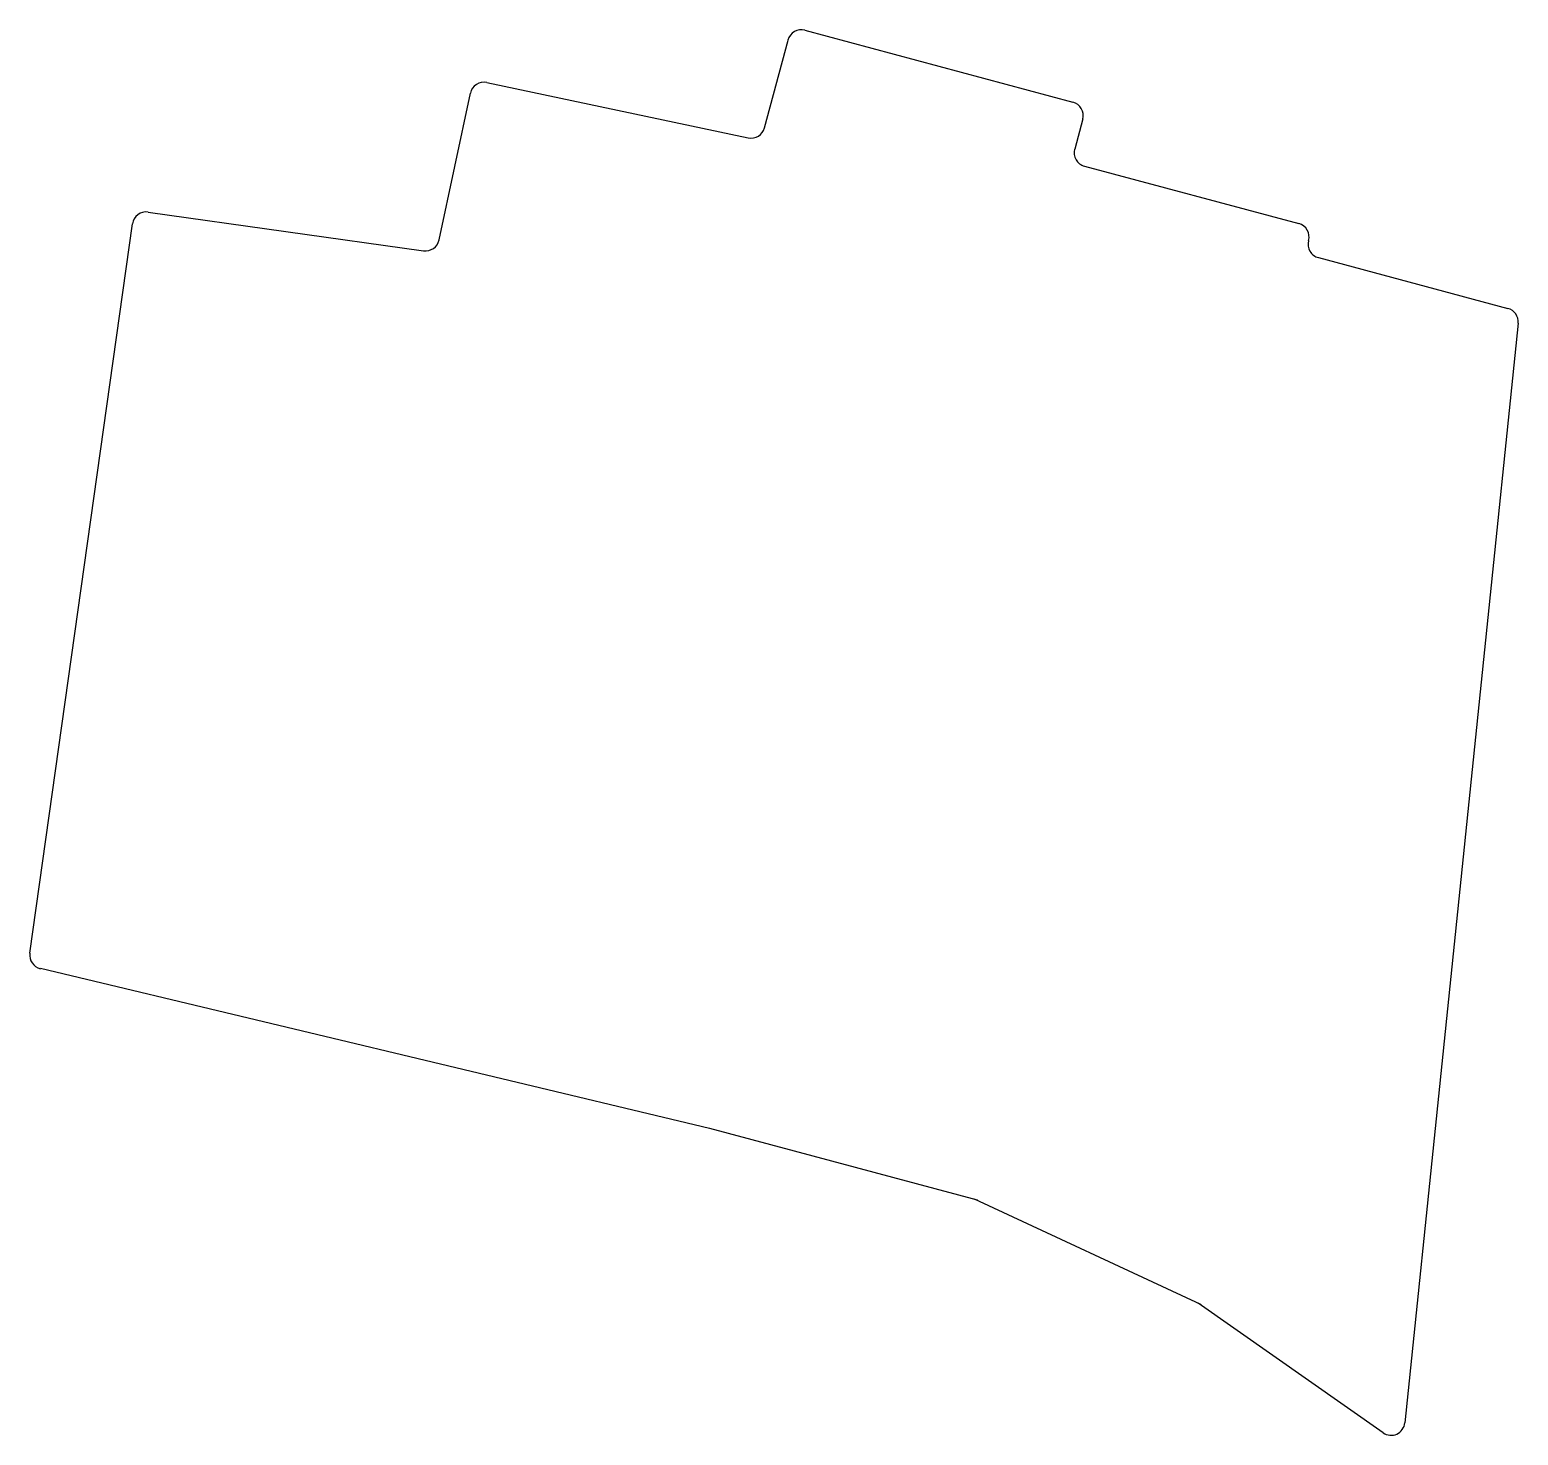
# Model space of a CAD drawing. Header units: millimetres. Extents: x -12 to 95, y -43 to 59.
import ezdxf

# ---------------------------------------------------------------- set-up
doc = ezdxf.new("R2010")
doc.units = ezdxf.units.MM

msp = doc.modelspace()

# ---------------------------------------------------------------- linework, layer by layer
for p, q in [((43.66, 58.57), (62.98, 53.39)), ((40.74, 51.53), (42.44, 57.86)), ((20.71, 54.8), (39.57, 50.81)), ((17.28, 43.45), (19.53, 54.03)), ((63.69, 52.17), (63.11, 49.99)), ((63.81, 48.77), (79.27, 44.63)), ((-3.71, 45.46), (16.16, 42.67)), ((-12.23, -7.97), (-4.84, 44.61)), ((79.98, 43.4), (79.98, 43.4)), ((80.68, 42.18), (94.35, 38.52)), ((95.08, 37.45), (86.92, -41.82)), ((36.78, -20.6), (-11.47, -9.08)), ((56.11, -25.78), (36.8, -20.6)), ((72.2, -33.3), (55.89, -25.7)), ((55.89, -25.7), (56.11, -25.78)), ((85.35, -42.54), (72, -33.19)), ((72, -33.19), (72.2, -33.3))]:
    msp.add_line(p, q)
for centre, start, end in [((43.4, 57.6), 75, 165), ((20.51, 53.82), 78.055, 168), ((62.72, 52.42), 345, 75), ((39.78, 51.79), 258.055, 345), ((64.07, 49.73), 165, 255), ((-3.85, 44.47), 82.0001, 172), ((79.01, 43.66), 345, 75), ((16.3, 43.66), 262.0001, 348), ((80.94, 43.14), 165, 255), ((94.09, 37.55), 354.1161, 75), ((-11.24, -8.11), 172, 256.5703), ((36.54, -21.57), 75, 76.5703), ((85.92, -41.72), 235, 354.1161)]:
    msp.add_arc(centre, 1, start, end)

doc.saveas('drawing.dxf')
